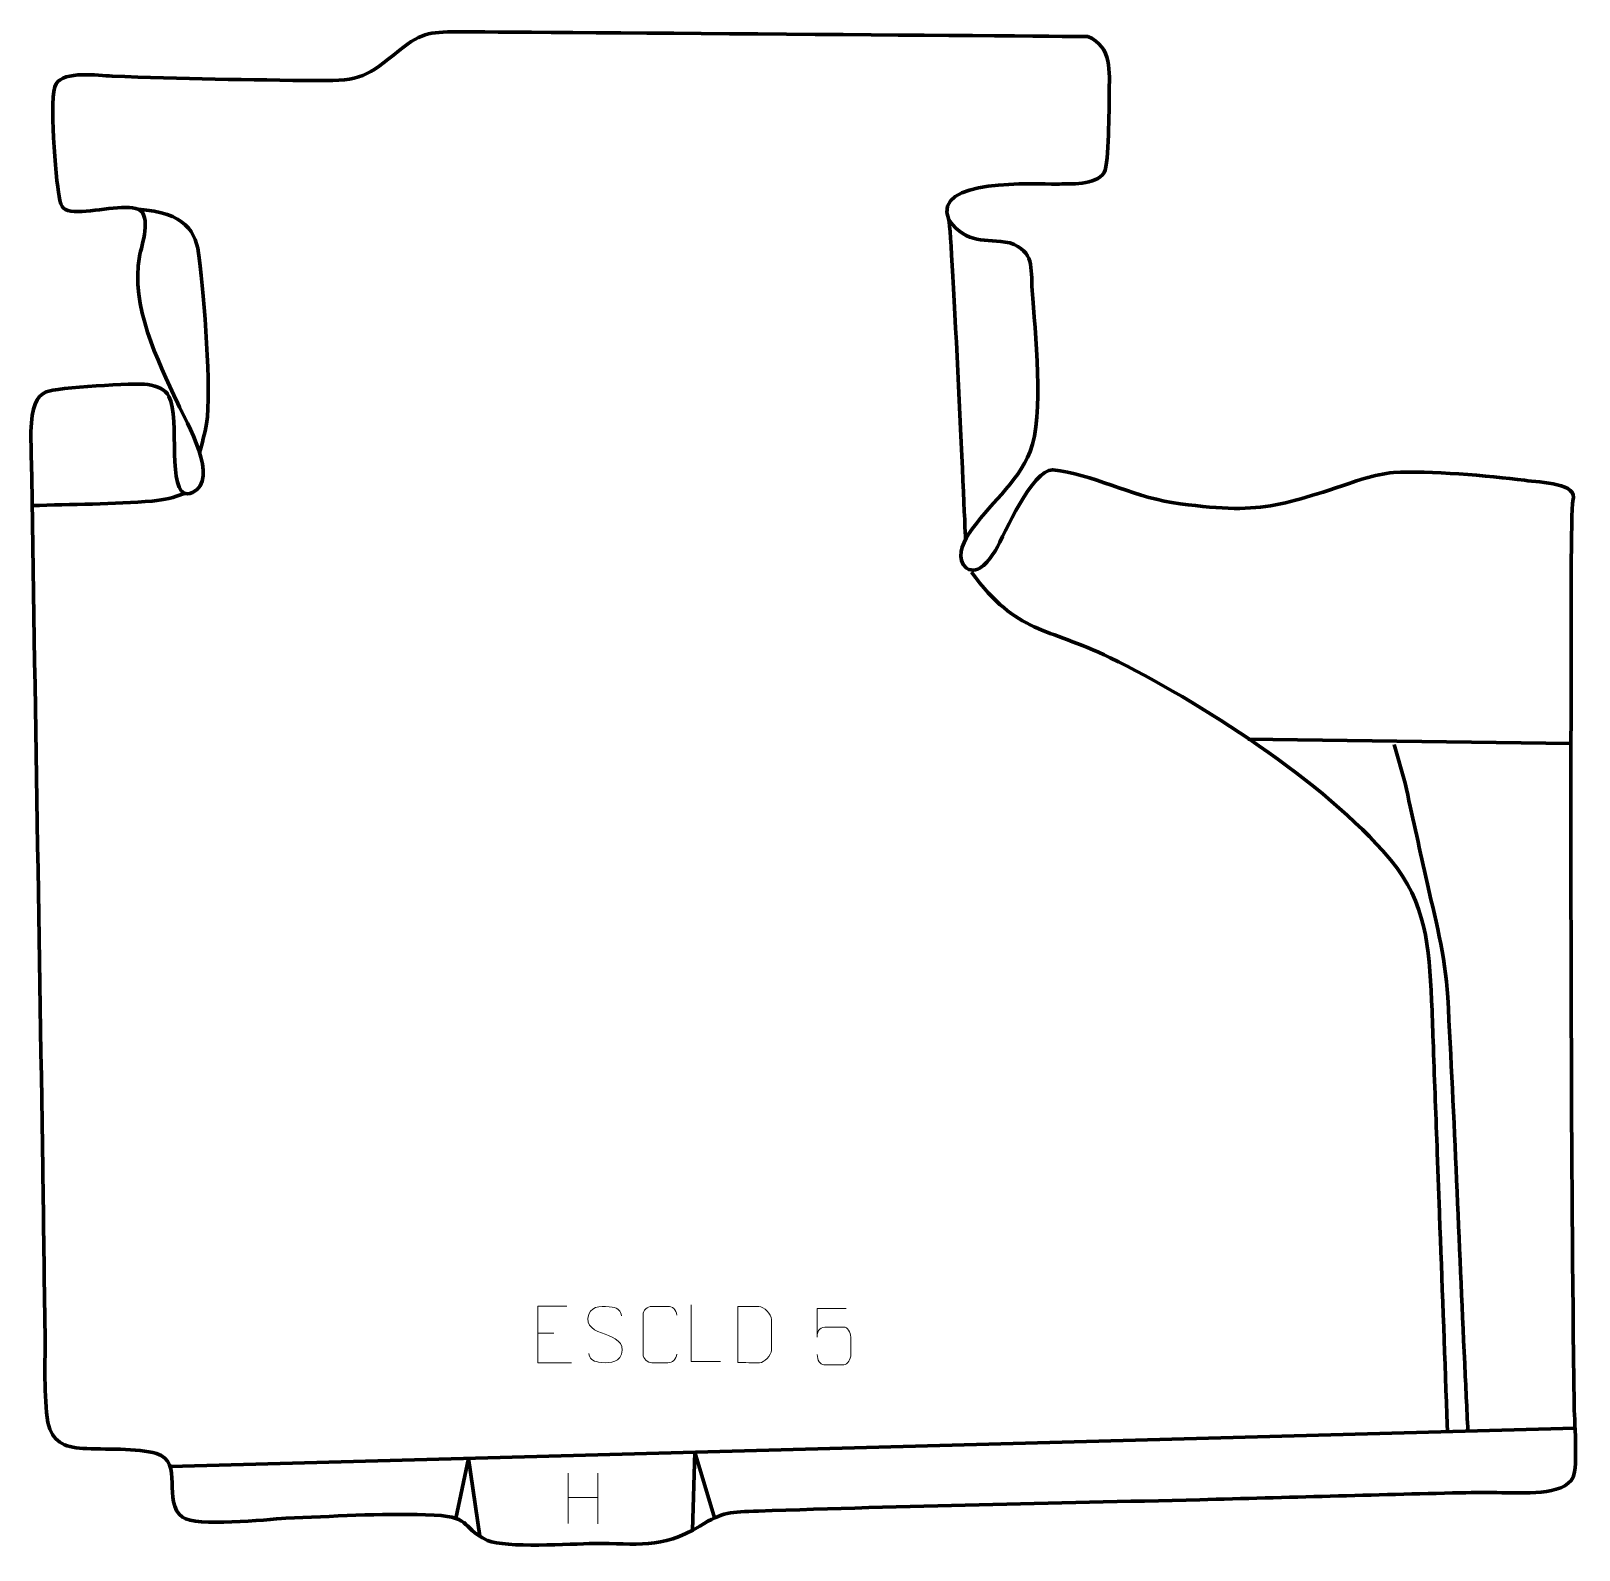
# Model space of a CAD drawing. Header units: millimetres. Extents: x 1057 to 1743, y 184 to 856.
import ezdxf

# ---------------------------------------------------------------- set-up
doc = ezdxf.new("R2010")
doc.units = ezdxf.units.MM
doc.header["$MEASUREMENT"] = 0
doc.layers.add('layer 2', color=7, linetype='Continuous')
doc.layers.add('layer 3', color=7, linetype='Continuous')

msp = doc.modelspace()

# ---------------------------------------------------------------- linework, layer by layer
at = {"layer": 'layer 2', "color": 140, "lineweight": 158}
for points, knots in [([(1104.9476, 777.2578), (1125.8058, 775.6996), (1130.6047, 767.7193), (1131.9678, 755.6947), (1131.9678, 755.6947), (1134.0228, 737.5676), (1137.5029, 697.6976), (1135.2057, 682.236), (1135.2057, 682.236), (1134.4061, 677.9694), (1133.1697, 673.6358), (1132.1336, 669.405)], [0, 0, 0, 0, 0.25, 0.25, 0.25, 0.25, 0.5, 0.5, 0.5, 0.5, 1, 1, 1, 1]), ([(1057.9896, 646.0854), (1075.1394, 646.7166), (1094.2938, 646.6351), (1111.1638, 648.1283), (1111.1638, 648.1283), (1116.8908, 648.6352), (1120.2495, 649.6413), (1125.6247, 651.4868)], [0, 0, 0, 0, 0.33333333, 0.33333333, 0.33333333, 0.33333333, 1, 1, 1, 1]), ([(1473.7281, 616.5752), (1494.4315, 588.8469), (1506.5328, 592.6822), (1535.097, 578.7595), (1535.097, 578.7595), (1574.2234, 559.6885), (1630.5526, 523.3502), (1658.498, 490.1665), (1658.498, 490.1665), (1658.498, 490.1665), (1659.3208, 489.1894), (1659.3208, 489.1894), (1659.3208, 489.1894), (1675.0254, 470.126), (1676.2592, 450.9104), (1677.4243, 427.1034), (1677.4243, 427.1034), (1677.718, 421.1017), (1677.8883, 415.0919), (1678.0751, 409.086), (1678.0751, 409.086), (1678.6496, 393.5483), (1679.224, 378.0106), (1679.7984, 362.4729), (1679.7984, 362.4729), (1680.169, 352.4486), (1680.5396, 342.4243), (1680.9102, 332.4), (1680.9102, 332.4), (1682.0034, 302.8282), (1683.0967, 273.2565), (1684.19, 243.6847), (1684.19, 243.6847), (1684.19, 243.6847), (1684.4679, 236.1665), (1684.4679, 236.1665)], [0, 0, 0, 0, 0.1, 0.1, 0.1, 0.1, 0.2, 0.2, 0.2, 0.2, 0.3, 0.3, 0.3, 0.3, 0.4, 0.4, 0.4, 0.4, 0.5, 0.5, 0.5, 0.5, 0.6, 0.6, 0.6, 0.6, 0.7, 0.7, 0.7, 0.7, 0.8, 0.8, 0.8, 0.8, 1, 1, 1, 1]), ([(1693.4676, 236.411), (1693.0006, 246.4151), (1692.5335, 256.4192), (1692.0665, 266.4233), (1692.0665, 266.4233), (1689.5509, 320.4045), (1687.5396, 374.5746), (1684.5549, 428.5113), (1684.5549, 428.5113), (1683.5244, 447.1333), (1678.8322, 463.7946), (1674.8119, 481.8361), (1674.8119, 481.8361), (1671.7692, 495.6165), (1668.7265, 509.3969), (1665.6838, 523.1773), (1665.6838, 523.1773), (1665.6838, 523.1773), (1660.789, 540.3752), (1660.789, 540.3752)], [0, 0, 0, 0, 0.16666667, 0.16666667, 0.16666667, 0.16666667, 0.33333333, 0.33333333, 0.33333333, 0.33333333, 0.5, 0.5, 0.5, 0.5, 0.66666667, 0.66666667, 0.66666667, 0.66666667, 1, 1, 1, 1]), ([(1350.3238, 192.5862), (1350.3238, 192.5862), (1351.3586, 227.1164), (1351.3586, 227.1164), (1351.3586, 227.1164), (1351.3586, 227.1164), (1359.9538, 198.0265), (1359.9538, 198.0265)], [0, 0, 0, 0, 0.33333333, 0.33333333, 0.33333333, 0.33333333, 1, 1, 1, 1]), ([(1245.5492, 197.8025), (1245.5492, 197.8025), (1251.0858, 224.3921), (1251.0858, 224.3921), (1251.0858, 224.3921), (1251.0858, 224.3921), (1256.2045, 189.9222), (1256.2045, 189.9222)], [0, 0, 0, 0, 0.33333333, 0.33333333, 0.33333333, 0.33333333, 1, 1, 1, 1])]:
    msp.add_open_spline(points, degree=3, knots=knots, dxfattribs=at)
for points in [[(1463.7075, 772.5337), (1465.2615, 765.5357), (1471.1295, 631.0835), (1471.1295, 631.0835)], [(1596.0384, 542.7416), (1596.0384, 542.7416), (1739.1008, 540.7716), (1739.1008, 540.7716)], [(1119.058, 220.8051), (1119.058, 220.8051), (1740.9135, 237.7001), (1740.9135, 237.7001)]]:
    msp.add_open_spline(points, degree=3, dxfattribs=at)
at = {"layer": 'layer 2', "color": 250, "lineweight": 9}
for points, knots in [([(1294.6676, 291.6838), (1294.6676, 291.6838), (1281.7937, 291.6838), (1281.7937, 291.6838), (1281.7937, 291.6838), (1281.7937, 291.6838), (1281.7937, 266.7302), (1281.7937, 266.7302), (1281.7937, 266.7302), (1281.7937, 266.7302), (1296.6595, 266.7302), (1296.6595, 266.7302)], [0, 0, 0, 0, 0.25, 0.25, 0.25, 0.25, 0.5, 0.5, 0.5, 0.5, 1, 1, 1, 1]), ([(1311.5782, 279.3728), (1307.3299, 280.8432), (1302.4218, 282.639), (1304.4269, 288.1593), (1304.4269, 288.1593), (1305.9304, 292.2992), (1311.144, 291.9107), (1314.7476, 291.3096), (1314.7476, 291.3096), (1317.6082, 290.8324), (1318.4729, 289.6192), (1318.7835, 287.5351)], [0, 0, 0, 0, 0.25, 0.25, 0.25, 0.25, 0.5, 0.5, 0.5, 0.5, 1, 1, 1, 1]), ([(1343.2683, 270.5408), (1343.1285, 268.2174), (1341.4513, 266.7378), (1339.3036, 266.727), (1339.3036, 266.727), (1336.9717, 266.7274), (1334.6398, 266.7274), (1332.3083, 266.727), (1332.3083, 266.727), (1330.3833, 266.6216), (1328.4112, 268.5061), (1328.4224, 270.5234), (1328.4224, 270.5234), (1328.4228, 276.2935), (1328.4228, 282.0632), (1328.4224, 287.8325), (1328.4224, 287.8325), (1328.4266, 289.9706), (1330.1733, 291.6898), (1332.3257, 291.6763), (1332.3257, 291.6763), (1334.6514, 291.6763), (1336.9775, 291.6763), (1339.3036, 291.6763), (1339.3036, 291.6763), (1341.2502, 291.7118), (1343.2416, 290.2203), (1343.2683, 287.7827)], [0, 0, 0, 0, 0.125, 0.125, 0.125, 0.125, 0.25, 0.25, 0.25, 0.25, 0.375, 0.375, 0.375, 0.375, 0.5, 0.5, 0.5, 0.5, 0.625, 0.625, 0.625, 0.625, 0.75, 0.75, 0.75, 0.75, 1, 1, 1, 1]), ([(1362.6777, 267.3186), (1362.6777, 267.3186), (1349.7286, 267.3186), (1349.7286, 267.3186), (1349.7286, 267.3186), (1349.7286, 267.3186), (1349.7286, 292.2722), (1349.7286, 292.2722)], [0, 0, 0, 0, 0.33333333, 0.33333333, 0.33333333, 0.33333333, 1, 1, 1, 1]), ([(1370.3724, 266.7529), (1372.7042, 266.7533), (1377.6544, 266.7293), (1379.9859, 266.729), (1379.9859, 266.729), (1381.9109, 266.6236), (1385.2295, 270.1652), (1385.2183, 272.1825), (1385.2183, 272.1825), (1385.2179, 277.9526), (1385.2179, 280.1223), (1385.2183, 285.8916), (1385.2183, 285.8916), (1385.214, 288.0297), (1381.8395, 291.6898), (1379.6871, 291.6763), (1379.6871, 291.6763), (1377.3614, 291.6763), (1372.6371, 291.6763), (1370.311, 291.6763), (1370.311, 291.6763), (1370.3114, 285.9294), (1370.3727, 272.5002), (1370.3724, 266.7529)], [0, 0, 0, 0, 0.14285714, 0.14285714, 0.14285714, 0.14285714, 0.28571429, 0.28571429, 0.28571429, 0.28571429, 0.42857143, 0.42857143, 0.42857143, 0.42857143, 0.57142857, 0.57142857, 0.57142857, 0.57142857, 0.71428571, 0.71428571, 0.71428571, 0.71428571, 1, 1, 1, 1]), ([(1418.2809, 290.7646), (1418.2809, 290.7646), (1405.4292, 290.7646), (1405.4292, 290.7646), (1405.4292, 290.7646), (1405.4295, 286.534), (1405.4295, 282.3031), (1405.4292, 278.0719), (1405.4292, 278.0719), (1405.4289, 281.382), (1407.0599, 282.4538), (1409.8719, 282.5143), (1409.8719, 282.5143), (1412.3115, 282.5146), (1414.751, 282.5146), (1417.1902, 282.5143), (1417.1902, 282.5143), (1418.84, 282.5211), (1420.3149, 280.1406), (1420.3434, 278.0719), (1420.3434, 278.0719), (1420.3431, 275.4846), (1420.3431, 272.897), (1420.3434, 270.3093), (1420.3434, 270.3093), (1420.3896, 268.3499), (1418.8902, 265.9136), (1417.2643, 265.8551), (1417.2643, 265.8551), (1415.3078, 265.8554), (1410.4128, 265.8554), (1408.4558, 265.8551), (1408.4558, 265.8551), (1406.6103, 265.8463), (1405.5032, 267.8111), (1405.4824, 270.3622)], [0, 0, 0, 0, 0.1, 0.1, 0.1, 0.1, 0.2, 0.2, 0.2, 0.2, 0.3, 0.3, 0.3, 0.3, 0.4, 0.4, 0.4, 0.4, 0.5, 0.5, 0.5, 0.5, 0.6, 0.6, 0.6, 0.6, 0.7, 0.7, 0.7, 0.7, 0.8, 0.8, 0.8, 0.8, 1, 1, 1, 1]), ([(1311.5782, 279.3727), (1315.5968, 277.726), (1320.6263, 275.8377), (1318.7923, 270.4774), (1318.7923, 270.4774), (1317.3325, 266.211), (1312.4217, 266.4677), (1308.6956, 267.0224), (1308.6956, 267.0224), (1305.9456, 267.4322), (1304.7247, 268.6457), (1304.3467, 270.7579)], [0, 0, 0, 0, 0.25, 0.25, 0.25, 0.25, 0.5, 0.5, 0.5, 0.5, 1, 1, 1, 1])]:
    msp.add_open_spline(points, degree=3, knots=knots, dxfattribs=at)
for points in [[(1281.7937, 279.8041), (1281.7937, 279.8041), (1288.9618, 279.8041), (1288.9618, 279.8041)], [(1295.1847, 217.7662), (1295.1847, 217.7662), (1295.1847, 195.5735), (1295.1847, 195.5735)], [(1308.3004, 217.7662), (1308.3004, 217.7662), (1308.3004, 195.4159), (1308.3004, 195.4159)], [(1295.2022, 207.1238), (1295.2022, 207.1238), (1308.3004, 207.1238), (1308.3004, 207.1238)]]:
    msp.add_open_spline(points, degree=3, dxfattribs=at)
at = {"layer": 'layer 3', "color": 242, "lineweight": 158}
msp.add_open_spline([(1525.2998, 853.7019), (1536.0969, 849.1539), (1534.7855, 838.1601), (1534.6952, 828.1175), (1534.6952, 828.1175), (1534.6376, 821.721), (1534.6461, 798.1579), (1532.4949, 793.5248), (1532.4949, 793.5248), (1528.5717, 787.6592), (1517.6518, 788.6671), (1511.3444, 788.3942), (1511.3444, 788.3942), (1502.3036, 788.3169), (1455.8287, 791.2397), (1463.7075, 772.5337), (1463.7075, 772.5337), (1472.1932, 761.2642), (1479.428, 764.531), (1490.7352, 762.3908), (1490.7352, 762.3908), (1501.7273, 758.3355), (1499.9107, 751.8476), (1500.6416, 741.3764), (1500.6416, 741.3764), (1501.8534, 723.6206), (1505.9789, 685.6774), (1499.7193, 670.091), (1499.7193, 670.091), (1493.8564, 655.4921), (1481.2136, 646.601), (1472.4812, 633.483), (1472.4812, 633.483), (1469.664, 628.7959), (1466.7759, 622.6258), (1471.5803, 618.337), (1471.5803, 618.337), (1477.2375, 615.3477), (1481.6262, 621.9576), (1484.3451, 626.2122), (1484.3451, 626.2122), (1488.6456, 633.9812), (1500.3995, 661.7212), (1509.7433, 661.9873), (1509.7433, 661.9873), (1527.0802, 660.0116), (1544.0183, 650.4664), (1562.4584, 647.4768), (1562.4584, 647.4768), (1602.4624, 641.5582), (1610.5852, 645.968), (1647.5899, 658.1167), (1647.5899, 658.1167), (1652.1062, 659.4202), (1656.3712, 660.2513), (1660.4788, 660.7323), (1660.4788, 660.7323), (1676.513, 661.6087), (1702.5107, 659.3909), (1718.5478, 657.2913), (1718.5478, 657.2913), (1725.857, 656.3343), (1742.6665, 656.1019), (1739.985, 648.2553), (1739.985, 648.2553), (1738.9074, 644.1011), (1739.1996, 589.5706), (1739.1822, 582.7912), (1739.1822, 582.7912), (1738.8977, 471.5804), (1739.1359, 359.8682), (1740.4771, 248.6696), (1740.4771, 248.6696), (1740.5867, 242.459), (1742.1622, 220.3486), (1740.0848, 216.105), (1740.0848, 216.105), (1735.8916, 207.5395), (1716.9298, 209.1669), (1708.5261, 209.1961), (1708.5261, 209.1961), (1702.4432, 209.2172), (1696.4036, 209.2739), (1690.3184, 209.1551), (1690.3184, 209.1551), (1651.813, 208.273), (1613.317, 207.0457), (1574.8135, 206.0856), (1574.8135, 206.0856), (1509.7309, 204.5064), (1444.4993, 203.3257), (1379.448, 201.053), (1379.448, 201.053), (1367.111, 200.622), (1363.7194, 200.8477), (1353.5535, 194.4458), (1353.5535, 194.4458), (1336.1172, 183.8105), (1325.8749, 186.8869), (1306.6044, 186.7097), (1306.6044, 186.7097), (1296.4362, 186.5169), (1267.528, 184.5953), (1259.5671, 188.0893), (1259.5671, 188.0893), (1246.2222, 194.5476), (1253.9557, 198.7893), (1232.1314, 199.4609), (1232.1314, 199.4609), (1212.4626, 200.0662), (1190.1729, 198.6585), (1170.2961, 197.9179), (1170.2961, 197.9179), (1161.6137, 197.3176), (1130.4875, 193.8959), (1124.5741, 198.2956), (1124.5741, 198.2956), (1115.1699, 205.2924), (1125.5395, 222.7505), (1113.0595, 226.5162), (1113.0595, 226.5162), (1104.727, 229.0304), (1089.672, 228.262), (1080.4368, 228.7663), (1080.4368, 228.7663), (1072.0392, 229.4103), (1066.9447, 231.68), (1064.952, 240.3154), (1064.952, 240.3154), (1063.0912, 251.4048), (1063.8307, 267.9293), (1063.6942, 279.6088), (1063.6942, 279.6088), (1063.3103, 303.9792), (1063.0614, 328.3516), (1062.7068, 352.7225), (1062.7068, 352.7225), (1060.9803, 461.4499), (1059.1995, 570.1759), (1057.4647, 678.9024), (1057.4647, 678.9024), (1057.6676, 689.8772), (1059.8016, 694.4035), (1064.1928, 696.3912), (1064.1928, 696.3912), (1068.6993, 698.4312), (1103.6955, 700.4865), (1109.1325, 699.6569), (1109.1325, 699.6569), (1113.4971, 698.9909), (1117.0723, 697.4723), (1118.5593, 694.4535), (1118.5593, 694.4535), (1123.5313, 684.3601), (1117.5079, 650.861), (1126.78, 651.3539), (1126.78, 651.3539), (1126.78, 651.3539), (1127.7939, 651.5206), (1127.7939, 651.5206), (1127.7939, 651.5206), (1127.7939, 651.5206), (1128.9447, 651.9272), (1128.9447, 651.9272), (1128.9447, 651.9272), (1141.3537, 657.2935), (1126.149, 683.3727), (1122.4274, 691.2896), (1122.4274, 691.2896), (1113.404, 710.7423), (1101.5508, 734.4543), (1105.4854, 756.4142), (1105.4854, 756.4142), (1106.4915, 761.3144), (1111.0467, 774.4953), (1104.9476, 777.2578), (1104.9476, 777.2578), (1099.3745, 779.782), (1085.1058, 775.8344), (1076.656, 776.3384), (1076.656, 776.3384), (1072.0815, 776.6113), (1070.8496, 777.4798), (1069.8835, 783.0005), (1069.8835, 783.0005), (1068.5194, 790.7959), (1065.261, 827.4626), (1068.5604, 832.7654), (1068.5604, 832.7654), (1072.237, 838.6746), (1087.1094, 836.4564), (1093.3937, 836.207), (1093.3937, 836.207), (1123.5985, 835.0082), (1154.4729, 834.5278), (1184.7174, 834.1924), (1184.7174, 834.1924), (1203.3327, 833.9907), (1206.4915, 836.1297), (1220.3992, 847.4727), (1220.3992, 847.4727), (1231.0804, 856.1843), (1235.0002, 855.71), (1248.4334, 855.766), (1248.4334, 855.766), (1261.8666, 855.822), (1525.2998, 853.7019), (1525.2998, 853.7019)], degree=3, knots=[0, 0, 0, 0, 0.01886792, 0.01886792, 0.01886792, 0.01886792, 0.03773585, 0.03773585, 0.03773585, 0.03773585, 0.05660377, 0.05660377, 0.05660377, 0.05660377, 0.0754717, 0.0754717, 0.0754717, 0.0754717, 0.09433962, 0.09433962, 0.09433962, 0.09433962, 0.11320755, 0.11320755, 0.11320755, 0.11320755, 0.13207547, 0.13207547, 0.13207547, 0.13207547, 0.1509434, 0.1509434, 0.1509434, 0.1509434, 0.16981132, 0.16981132, 0.16981132, 0.16981132, 0.18867925, 0.18867925, 0.18867925, 0.18867925, 0.20754717, 0.20754717, 0.20754717, 0.20754717, 0.22641509, 0.22641509, 0.22641509, 0.22641509, 0.24528302, 0.24528302, 0.24528302, 0.24528302, 0.26415094, 0.26415094, 0.26415094, 0.26415094, 0.28301887, 0.28301887, 0.28301887, 0.28301887, 0.30188679, 0.30188679, 0.30188679, 0.30188679, 0.32075472, 0.32075472, 0.32075472, 0.32075472, 0.33962264, 0.33962264, 0.33962264, 0.33962264, 0.35849057, 0.35849057, 0.35849057, 0.35849057, 0.37735849, 0.37735849, 0.37735849, 0.37735849, 0.39622642, 0.39622642, 0.39622642, 0.39622642, 0.41509434, 0.41509434, 0.41509434, 0.41509434, 0.43396226, 0.43396226, 0.43396226, 0.43396226, 0.45283019, 0.45283019, 0.45283019, 0.45283019, 0.47169811, 0.47169811, 0.47169811, 0.47169811, 0.49056604, 0.49056604, 0.49056604, 0.49056604, 0.50943396, 0.50943396, 0.50943396, 0.50943396, 0.52830189, 0.52830189, 0.52830189, 0.52830189, 0.54716981, 0.54716981, 0.54716981, 0.54716981, 0.56603774, 0.56603774, 0.56603774, 0.56603774, 0.58490566, 0.58490566, 0.58490566, 0.58490566, 0.60377358, 0.60377358, 0.60377358, 0.60377358, 0.62264151, 0.62264151, 0.62264151, 0.62264151, 0.64150943, 0.64150943, 0.64150943, 0.64150943, 0.66037736, 0.66037736, 0.66037736, 0.66037736, 0.67924528, 0.67924528, 0.67924528, 0.67924528, 0.69811321, 0.69811321, 0.69811321, 0.69811321, 0.71698113, 0.71698113, 0.71698113, 0.71698113, 0.73584906, 0.73584906, 0.73584906, 0.73584906, 0.75471698, 0.75471698, 0.75471698, 0.75471698, 0.77358491, 0.77358491, 0.77358491, 0.77358491, 0.79245283, 0.79245283, 0.79245283, 0.79245283, 0.81132075, 0.81132075, 0.81132075, 0.81132075, 0.83018868, 0.83018868, 0.83018868, 0.83018868, 0.8490566, 0.8490566, 0.8490566, 0.8490566, 0.86792453, 0.86792453, 0.86792453, 0.86792453, 0.88679245, 0.88679245, 0.88679245, 0.88679245, 0.90566038, 0.90566038, 0.90566038, 0.90566038, 0.9245283, 0.9245283, 0.9245283, 0.9245283, 0.94339623, 0.94339623, 0.94339623, 0.94339623, 0.96226415, 0.96226415, 0.96226415, 0.96226415, 1, 1, 1, 1], dxfattribs=at)

doc.saveas('drawing.dxf')
